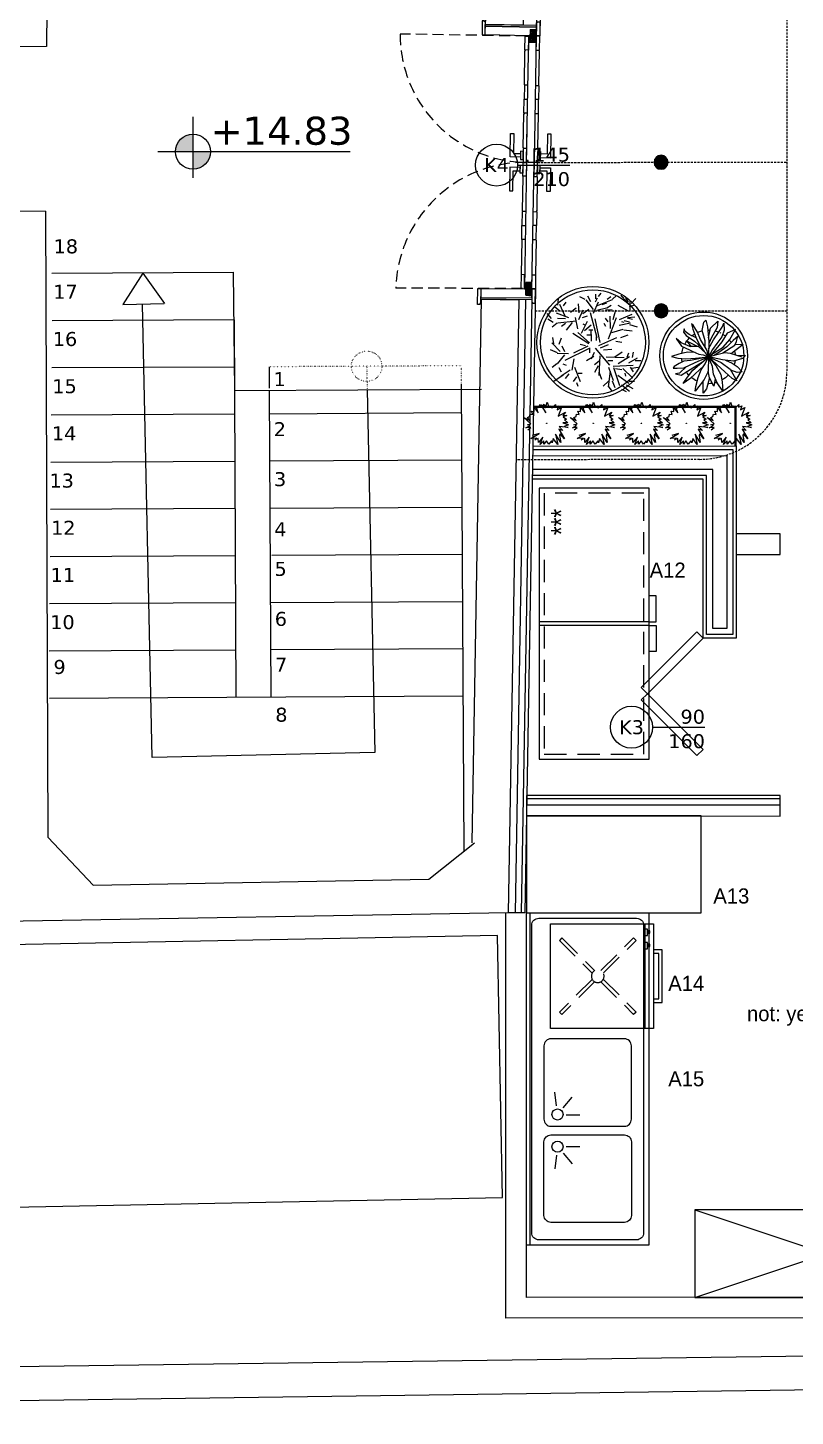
# Model space of a CAD drawing. Header units: millimetres. Extents: x 24870 to 27223, y 1839 to 3696.
# Drawn here: x 25525 to 25964, y 1839 to 2634 of the extents above; entities that cross this region are included whole.
import ezdxf
from ezdxf.enums import TextEntityAlignment as Align

# ---------------------------------------------------------------- set-up
doc = ezdxf.new("R2010")
doc.units = ezdxf.units.MM
for name, pattern in [('DASHED', [19.05, 12.7, -6.35]), ('Dot', [60, 0, -60]), ('HIDDEN', [9.525, 6.35, -3.175])]:
    doc.linetypes.add(name, pattern=pattern)
for name, color, linetype in [('0-gnl-alt', 191, 'Dot'), ('0-gnl-gor1', 1, 'Continuous'), ('0-gnl-gor2', 6, 'Continuous'), ('0-gnl-gor3', 252, 'Continuous'), ('0-gnl-kapi-ahşap', 160, 'Continuous'), ('0-gnl-merdiven', 6, 'Continuous'), ('0-gnl-not', 251, 'Continuous'), ('0-gnl-parapet', 252, 'Continuous'), ('0-gnl-ust', 191, 'HIDDEN'), ('0-gnrl-symb-elevation', 6, 'Continuous'), ('0-gnrl-symb-wall', 6, 'Continuous'), ('1-btr-ahsap', 33, 'Continuous'), ('1-gnl-ahsap', 33, 'Continuous'), ('2-tef-aksesuar', 30, 'Continuous'), ('2-tef-hareketli', 251, 'Continuous'), ('3-dvr-gazbeton', 5, 'Continuous'), ('6-light-armature', 50, 'Continuous'), ('S2000-002 Çizgi', 7, 'Continuous')]:
    doc.layers.add(name, color=color, linetype=linetype)
doc.styles.add('geoID', font='verdana.ttf')
doc.styles.add('style1', font='stylu.ttf', dxfattribs={"width": 0.8, "height": 12})
doc.styles.add('TAKSİM', font='GOTHIC.TTF', dxfattribs={"height": 20})

# ---------------------------------------------------------------- blocks, each defined once
blk = doc.blocks.new('Drawing5')
at = {"ltscale": 3}
h = blk.add_hatch(color=256, dxfattribs=at)
h.paths.add_polyline_path([(20, 20, 0.414214), (0, 0), (20, 0)])
h.paths.add_polyline_path([(40, 0), (20, 0), (20, -20, 0.414214)])
blk.add_line((200, 0), (-20, 0), dxfattribs=at)
blk.add_line((62.5, 0), (0, 0))
blk.add_lwpolyline([(20, 40), (20, -30)])
blk.add_circle((20, 0), 20)
at = {"style": 'geoID'}
for p in [(46.8, 8), (46.8, -48)]:
    blk.add_attdef('KOT', p, '', height=40, dxfattribs=at)
blk = doc.blocks.new('B2')
at = {"color": 63, "true_color": 0xafc95e}
for p, q in [((501776.2, 4057607.8), (501781.2, 4057623.8)), ((501781.2, 4057623.8), (501791.2, 4057597.8)), ((501791.2, 4057627.8), (501796.2, 4057617.8)), ((501791.2, 4057597.8), (501791.2, 4057627.8)), ((501796.2, 4057617.8), (501811.2, 4057627.8)), ((501811.2, 4057627.8), (501821.2, 4057587.8)), ((501821.2, 4057587.8), (501816.2, 4057623.8)), ((501816.2, 4057617.8), (501826.2, 4057623.8)), ((501826.2, 4057607.8), (501841.2, 4057627.8)), ((501826.2, 4057623.8), (501826.2, 4057607.8)), ((501841.2, 4057627.8), (501841.2, 4057607.8)), ((501721.2, 4057553.8), (501741.2, 4057557.8)), ((501726.2, 4057597.8), (501746.2, 4057577.8)), ((501746.2, 4057563.8), (501726.2, 4057597.8)), ((501731.2, 4057563.8), (501746.2, 4057563.8)), ((501741.2, 4057557.8), (501731.2, 4057563.8)), ((501741.2, 4057593.8), (501751.2, 4057593.8)), ((501746.2, 4057577.8), (501741.2, 4057593.8)), ((501751.2, 4057593.8), (501756.2, 4057603.8)), ((501756.2, 4057603.8), (501766.2, 4057597.8)), ((501766.2, 4057613.8), (501776.2, 4057607.8)), ((501766.2, 4057597.8), (501766.2, 4057613.8)), ((501841.2, 4057607.8), (501851.2, 4057607.8)), ((501851.2, 4057597.8), (501871.2, 4057607.8)), ((501851.2, 4057607.8), (501851.2, 4057597.8)), ((501871.2, 4057607.8), (501866.2, 4057597.8)), ((501866.2, 4057597.8), (501881.2, 4057597.8)), ((501891.2, 4057587.8), (501866.2, 4057557.8)), ((501866.2, 4057557.8), (501901.2, 4057563.8)), ((501881.2, 4057597.8), (501871.2, 4057583.8)), ((501871.2, 4057583.8), (501891.2, 4057587.8)), ((501901.2, 4057563.8), (501886.2, 4057553.8)), ((501741.2, 4057547.8), (501721.2, 4057553.8)), ((501726.2, 4057543.8), (501741.2, 4057547.8)), ((501726.2, 4057503.8), (501766.2, 4057513.8)), ((501751.2, 4057497.8), (501726.2, 4057503.8)), ((501766.2, 4057513.8), (501736.2, 4057513.8)), ((501851.2, 4057503.8), (501861.2, 4057457.8)), ((501866.2, 4057493.8), (501851.2, 4057503.8)), ((501856.2, 4057513.8), (501866.2, 4057493.8)), ((501891.2, 4057497.8), (501856.2, 4057513.8)), ((501876.2, 4057523.8), (501896.2, 4057507.8)), ((501896.2, 4057517.8), (501876.2, 4057523.8)), ((501876.2, 4057507.8), (501891.2, 4057497.8)), ((501896.2, 4057507.8), (501876.2, 4057507.8)), ((501886.2, 4057553.8), (501901.2, 4057547.8)), ((501886.2, 4057547.8), (501896.2, 4057533.8)), ((501901.2, 4057547.8), (501886.2, 4057547.8)), ((501886.2, 4057533.8), (501896.2, 4057517.8)), ((501896.2, 4057533.8), (501886.2, 4057533.8)), ((501741.2, 4057493.8), (501751.2, 4057497.8)), ((501756.2, 4057493.8), (501741.2, 4057493.8)), ((501751.2, 4057477.8), (501756.2, 4057493.8)), ((501776.2, 4057493.8), (501751.2, 4057477.8)), ((501756.2, 4057467.8), (501776.2, 4057493.8)), ((501776.2, 4057477.8), (501756.2, 4057467.8)), ((501771.2, 4057463.8), (501776.2, 4057477.8)), ((501786.2, 4057473.8), (501771.2, 4057463.8)), ((501791.2, 4057457.8), (501786.2, 4057473.8)), ((501806.2, 4057467.8), (501791.2, 4057457.8)), ((501816.2, 4057473.8), (501806.2, 4057457.8)), ((501806.2, 4057457.8), (501806.2, 4057467.8)), ((501826.2, 4057443.8), (501816.2, 4057473.8)), ((501831.2, 4057487.8), (501826.2, 4057443.8)), ((501841.2, 4057447.8), (501831.2, 4057487.8)), ((501846.2, 4057477.8), (501841.2, 4057447.8)), ((501851.2, 4057483.8), (501846.2, 4057477.8)), ((501861.2, 4057457.8), (501851.2, 4057483.8))]:
    blk.add_line(p, q, dxfattribs=at)
blk.add_circle((501811.2, 4057543.8), 1, dxfattribs=at)
blk = doc.blocks.new('Drawing6')
blk.add_lwpolyline([(24, 0), (144, 0)])
blk.add_circle((-24, 0), 48)
at = {"style": 'geoID'}
for tag, p in [('GEN', (144, 8)), ('YUK', (144, -48))]:
    blk.add_attdef(tag, text='', height=40, dxfattribs=at).set_placement(p, align=Align.RIGHT)
blk.add_attdef('KAPI_KODU', text='', height=40, dxfattribs=at).set_placement((-24, 0), align=Align.MIDDLE_CENTER)
blk = doc.blocks.new('A$C1BE71FFF')
for p, q in [((-7.35, 3.1), (-5.45, 3.1)), ((-7.35, 3.1), (-7.35, 2.65)), ((-7.35, 2.65), (-7.35, 1.35)), ((-7.35, 2.65), (-7.2, 2.65)), ((-7.35, 1.35), (-7.35, 0.1)), ((-7.35, 1.35), (-7.2, 1.35)), ((-4.6, 0.1), (-7.35, 0.1)), ((-7.2, 2.65), (-7.2, 2.75)), ((-7.2, 1.35), (-7.2, 2.65)), ((-7.2, 0.54), (-7.2, 1.35)), ((-5.95, 0.25), (-7.06, 0.35)), ((-7.05, 2.51), (-7.05, 2.43)), ((-7.05, 2.43), (-6.74, 2.36)), ((-7.05, 2.43), (-7.05, 2.08)), ((-7.05, 1.78), (-7.05, 1.6)), ((-6.93, 1.58), (-7.05, 1.6)), ((-7.05, 1.6), (-7.05, 1.51)), ((-5.45, 2.95), (-7, 2.95)), ((-6.28, 0.66), (-6.99, 1.67)), ((-6.88, 2.61), (-6.95, 2.61)), ((-6.88, 1.41), (-6.95, 1.41)), ((-6.85, 2.61), (-6.88, 2.61)), ((-6.85, 1.41), (-6.88, 1.41)), ((-6.68, 2.95), (-6.85, 2.85)), ((-6.85, 2.85), (-6.85, 2.61)), ((-6.85, 0.66), (-6.85, 1.41)), ((-6.68, 0.56), (-6.85, 0.66)), ((-6.68, 0.56), (-6.2, 0.56)), ((-5.89, 1.14), (-6.17, 1.55)), ((-4.6, 0.25), (-5.95, 0.25)), ((-4.12, 0.38), (-5.75, 0.38)), ((-4.18, 1.03), (-5.68, 1.03)), ((-5.45, 3.1), (-4, 3.1)), ((-5.45, 3.1), (-5.45, 2.95)), ((-5.45, 2.95), (-5.1, 2.95)), ((-5.1, 3.1), (-5.1, 2.95)), ((-4.98, 2.36), (-4.98, 2.58)), ((-4.98, 1.59), (-4.98, 2.36)), ((-4.29, 1.78), (-4.98, 2.36)), ((-4.78, 1.13), (-4.68, 1.03)), ((-4.6, 0.25), (-4.6, 0.1)), ((-4.37, 0.25), (-4.6, 0.25)), ((-4, 0.1), (-4.6, 0.1)), ((-4.2, 0.2), (-4.37, 0.25)), ((-4.29, 1.78), (-4.05, 2.42)), ((-4.29, 1.76), (-4.29, 1.78)), ((-4.02, 1.28), (-4.23, 1.5)), ((-4.2, 0.2), (-4.2, 0.38)), ((-4.2, 0.15), (-4.2, 0.2)), ((-4.2, 0.15), (-3.85, 0.15)), ((-4, 3.1), (-3.85, 3.1)), ((-4, 0.15), (-4, 0.1)), ((-4, 0.1), (-3.85, 0.1)), ((-3.85, 3.1), (-3.85, 1.21)), ((-3.85, 0.26), (-3.85, 0.1)), ((-3.5, 3.1), (-3.5, 3.2)), ((-3.5, 3.2), (-1.8, 3.2)), ((-2, 3.1), (-3.5, 3.1)), ((-3.5, 1.21), (-3.5, 3.1)), ((-3.5, 0.26), (-3.5, 0)), ((-3.35, 0), (-3.5, 0)), ((-3.35, 0.05), (-3.35, 0.35)), ((-2.98, 0.15), (-3.35, 0.05)), ((-3.35, 0), (-3.35, 0.05)), ((0, 0), (-3.35, 0)), ((-3.12, 1.5), (-3.33, 1.28)), ((-3.32, 0.38), (-2.57, 1.13)), ((-3.3, 2.42), (-3.06, 1.76)), ((-1.6, 0.38), (-3.23, 0.38)), ((-1.4, 0.15), (-2.98, 0.15)), ((-1.67, 1.03), (-2.67, 1.03)), ((-2.38, 2.58), (-2.38, 1.59)), ((-2, 3.1), (-2, 3.05)), ((-2, 3.05), (-2, 2.95)), ((-1.8, 3.05), (-2, 3.05)), ((-2, 2.95), (-0.47, 2.95)), ((-1.99, 0.38), (-1.46, 1.14)), ((-1.8, 3.05), (-1.8, 3.2)), ((-1.8, 3.2), (0, 3.2)), ((-0.35, 3.05), (-1.8, 3.05)), ((-1.18, 1.55), (-1.46, 1.14)), ((-0.29, 0.25), (-1.4, 0.15)), ((-0.47, 0.55), (-1.16, 0.55)), ((-0.36, 1.67), (-1.07, 0.66)), ((-0.61, 2.36), (-0.3, 2.43)), ((-0.47, 2.95), (-0.3, 2.85)), ((-0.3, 0.65), (-0.47, 0.55)), ((-0.3, 1.6), (-0.42, 1.58)), ((-0.3, 2.85), (-0.3, 2.08)), ((-0.3, 2.08), (-0.3, 1.78)), ((-0.3, 1.78), (-0.3, 0.65)), ((-0.15, 2.85), (-0.15, 0.44)), ((0, 0), (0, 3.2))]:
    blk.add_line(p, q)
at = {"ltscale": 0.005}
for p, q in [((-4.58, 1.53), (-7.27, 2.06)), ((-5.97, 1.93), (-7.27, 1.93)), ((-6.62, 2.58), (-6.62, 1.57)), ((-6.36, 2.29), (-4.98, 2.02)), ((-5.07, 1.21), (-6.08, 1.41)), ((-3.9, 2.58), (-5.17, 2.58)), ((-4.5, 2.06), (-4.5, 3.26)), ((-4.38, 0.73), (-2.98, 0.73)), ((-3.68, 0.03), (-3.68, 1.43)), ((-2.18, 2.58), (-3.45, 2.58)), ((-2.85, 3.21), (-2.85, 2.01)), ((-0.03, 2.07), (-2.81, 1.52)), ((-2.38, 2.02), (-0.99, 2.29)), ((-1.27, 1.41), (-2.28, 1.21)), ((-0.27, 1.93), (-1.38, 1.93)), ((-0.73, 1.42), (-0.73, 2.63)), ((-0.08, 1.93), (-0.27, 1.93))]:
    blk.add_line(p, q, dxfattribs=at)
at = {"ltscale": 0.002}
for p, q in [((-7.05, 2.08), (-7.05, 1.78)), ((-4.68, 1.03), (-4.03, 0.38))]:
    blk.add_line(p, q, dxfattribs=at)
at = {"ltscale": 0.00015}
for p, q in [((-6.08, 1.41), (-6.93, 1.58)), ((-6.88, 1.41), (-6.88, 2.61)), ((-6.74, 2.36), (-6.36, 2.29)), ((-5.36, 0.38), (-5.89, 1.14)), ((-4.98, 2.02), (-4.91, 2.01)), ((-4.75, 1.77), (-4.83, 1.37)), ((-2.52, 1.37), (-2.6, 1.77)), ((-2.44, 2.01), (-2.38, 2.02)), ((-0.42, 1.58), (-1.27, 1.41)), ((-0.99, 2.29), (-0.61, 2.36))]:
    blk.add_line(p, q, dxfattribs=at)
at = {"flags": 128}
blk.add_lwpolyline([(-2.67, 1.03), (-3.17, 1.03, -0.189103), (-3.34, 1.1, 0.131938), (-3.56, 1.22)], format="xyb", dxfattribs=at)
for centre in [(-6.62, 1.93), (-4.5, 2.58), (-3.68, 0.73), (-2.85, 2.58), (-0.73, 1.93)]:
    blk.add_circle(centre, 0.25)
for centre, radius, start, end in [((-7, 2.75), 0.2, 90, 180), ((-7, 0.54), 0.2, 180, 253.0175), ((-6.62, 1.93), 0.45, 90, 180), ((-6.62, 1.93), 0.45, 180, 215), ((-6.95, 2.51), 0.1, 90, 180), ((-6.95, 1.51), 0.1, 180, 270), ((-6.62, 1.93), 0.45, 339.8499, 90), ((-5.75, 1.03), 0.65, 215, 270), ((-5.97, 1.69), 0.25, 159.8499, 215), ((-5.68, 1.28), 0.25, 215, 270), ((-4.5, 2.58), 0.475, 90, 180), ((-4.32, 1.59), 0.65, 180, 225), ((-4.5, 2.58), 0.475, 50, 90), ((-4.06, 1.68), 0.25, 160, 225), ((-4.5, 2.58), 0.475, 340, 50), ((-4.18, 1.28), 0.25, 270, 312.83343), ((-4.12, 0.13), 0.25, 53.1301, 90), ((-3.68, 0.73), 0.5, 225, 233.1301), ((-3.84, 1.46), 0.25, 225, 282.76905), ((-3.68, 0.73), 0.5, 77.23095, 132.83343), ((-3.68, 0.73), 0.5, 233.1301, 315), ((-3.51, 1.46), 0.25, 257.23095, 315), ((-3.23, 0.13), 0.25, 90, 126.8699), ((-2.85, 2.58), 0.475, 90, 200), ((-3.29, 1.68), 0.25, 315, 20), ((-2.85, 2.58), 0.475, 0, 90), ((-3.02, 1.59), 0.65, 315, 0), ((-1.67, 1.28), 0.25, 270, 325), ((-1.6, 1.03), 0.65, 270, 325), ((-0.73, 1.93), 0.45, 90, 200.1501), ((-1.38, 1.69), 0.25, 325, 20.1501), ((-0.73, 1.93), 0.45, 0, 90), ((-0.73, 1.93), 0.45, 325, 0), ((-0.35, 2.85), 0.2, 0, 90), ((-0.35, 0.44), 0.2, 286.9825, 0)]:
    blk.add_arc(centre, radius, start, end)
at = {"ltscale": 0.005}
for centre, start, end in [((-5.03, 1.41), 259, 314.26503), ((-2.32, 1.41), 225.73497, 281)]:
    blk.add_arc(centre, 0.2, start, end, dxfattribs=at)
at = {"ltscale": 0.00015}
for centre, start, end in [((-4.95, 1.81), 349, 79), ((-5.03, 1.41), 314.26503, 349), ((-2.4, 1.81), 101, 191), ((-2.32, 1.41), 191, 225.73497)]:
    blk.add_arc(centre, 0.2, start, end, dxfattribs=at)
blk = doc.blocks.new('K5ASADD')
at = {"layer": '0-gnl-gor3', "linetype": 'HIDDEN'}
for points in [[(-2354.64, -13784.65), (-2355.64, -13712.15, -0.409372), (-2282.44, -13785.65)], [(-2210.24, -13784.65), (-2210.24, -13712.15, 0.412166), (-2282.44, -13785.65)]]:
    blk.add_lwpolyline(points, format="xyb", dxfattribs=at)
at = {"layer": '0-gnl-gor3'}
for points in [[(-2285.36, -13782.15), (-2285.36, -13776.15), (-2298.86, -13776.15), (-2298.86, -13778.15), (-2287.36, -13778.15), (-2287.36, -13782.15), (-2285.36, -13782.15)], [(-2288.71, -13783.65), (-2288.71, -13782.15), (-2284.01, -13782.15), (-2284.01, -13783.65), (-2288.71, -13783.65)], [(-2276.16, -13783.65), (-2276.16, -13782.15), (-2280.86, -13782.15), (-2280.86, -13783.65), (-2276.16, -13783.65)], [(-2279.51, -13782.15), (-2279.51, -13776.15), (-2266.01, -13776.15), (-2266.01, -13778.15), (-2277.51, -13778.15), (-2277.51, -13782.15), (-2279.51, -13782.15)], [(-2285.36, -13793.45), (-2285.36, -13799.45), (-2298.86, -13799.45), (-2298.86, -13797.45), (-2287.36, -13797.45), (-2287.36, -13793.45), (-2285.36, -13793.45)], [(-2288.71, -13791.95), (-2288.71, -13793.45), (-2284.01, -13793.45), (-2284.01, -13791.95), (-2288.71, -13791.95)], [(-2276.16, -13791.95), (-2276.16, -13793.45), (-2280.86, -13793.45), (-2280.86, -13791.95), (-2276.16, -13791.95)], [(-2279.51, -13793.45), (-2279.51, -13799.45), (-2266.01, -13799.45), (-2266.01, -13797.45), (-2277.51, -13797.45), (-2277.51, -13793.45), (-2279.51, -13793.45)]]:
    blk.add_lwpolyline(points, dxfattribs=at)
at = {"layer": '0-gnl-kapi-ahşap'}
for points in [[(-2355.13, -13760.75), (-2363.63, -13760.75), (-2363.63, -13760.25), (-2364.13, -13760.25), (-2364.13, -13758.95), (-2355.13, -13758.95)], [(-2359.94, -13789.95), (-2354.94, -13789.95), (-2354.94, -13785.95), (-2354.94, -13785.95), (-2355.13, -13760.75), (-2360.13, -13760.75)], [(-2209.96, -13760.75), (-2202.46, -13760.75), (-2202.46, -13760.25), (-2201.96, -13760.25), (-2201.96, -13758.95), (-2209.96, -13758.95)], [(-2204.94, -13789.95), (-2209.94, -13789.95), (-2209.94, -13785.95), (-2209.94, -13785.95), (-2209.96, -13760.75), (-2204.96, -13760.75)], [(-2204.96, -13760.75), (-2203.96, -13760.75), (-2203.94, -13789.95), (-2204.94, -13789.95)], [(-2354.94, -13789.95), (-2362.44, -13789.95), (-2362.44, -13790.45), (-2362.94, -13790.45), (-2362.94, -13791.95), (-2354.94, -13791.95)], [(-2209.94, -13789.95), (-2202.44, -13789.95), (-2202.44, -13790.45), (-2201.94, -13790.45), (-2201.94, -13791.95), (-2209.94, -13791.95)]]:
    blk.add_lwpolyline(points, close=True, dxfattribs=at)
for points in [[(-2360.94, -13789.95), (-2361.13, -13760.75)], [(-2282.44, -13789.95), (-2282.44, -13786.65), (-2281.44, -13786.65), (-2281.44, -13785.65), (-2354.64, -13785.65)], [(-2354.64, -13785.65), (-2354.64, -13789.95), (-2282.44, -13789.95)], [(-2282.44, -13789.95), (-2282.44, -13786.65), (-2281.44, -13786.65), (-2281.44, -13785.65), (-2263.74, -13785.65)], [(-2281.44, -13785.65), (-2210.24, -13785.65), (-2210.24, -13785.65), (-2210.24, -13785.65), (-2210.24, -13789.95), (-2282.44, -13789.95)]]:
    blk.add_lwpolyline(points, dxfattribs=at)
at = {"layer": '1-gnl-ahsap'}
for points in [[(-2346.71, -13783.65), (-2354.71, -13783.65), (-2354.71, -13785.65), (-2346.71, -13785.65)], [(-2346.71, -13791.95), (-2354.71, -13791.95), (-2354.71, -13789.95), (-2346.71, -13789.95)], [(-2290.36, -13783.65), (-2282.36, -13783.65), (-2282.36, -13785.65), (-2290.36, -13785.65)], [(-2290.36, -13791.95), (-2282.36, -13791.95), (-2282.36, -13789.95), (-2290.36, -13789.95)], [(-2274.51, -13783.65), (-2282.51, -13783.65), (-2282.51, -13785.65), (-2274.51, -13785.65)], [(-2274.51, -13791.95), (-2282.51, -13791.95), (-2282.51, -13789.95), (-2274.51, -13789.95)], [(-2218.16, -13783.65), (-2210.16, -13783.65), (-2210.16, -13785.65), (-2218.16, -13785.65)], [(-2218.16, -13791.95), (-2210.16, -13791.95), (-2210.16, -13789.95), (-2218.16, -13789.95)]]:
    blk.add_lwpolyline(points, close=True, dxfattribs=at)
for points in [[(-2346.41, -13783.65), (-2346.41, -13783.95), (-2346.71, -13783.95)], [(-2326.84, -13783.65), (-2346.41, -13783.65)], [(-2326.84, -13783.65), (-2326.84, -13783.95), (-2326.54, -13783.95)], [(-2326.54, -13783.65), (-2318.54, -13783.65)], [(-2326.54, -13785.65), (-2326.54, -13783.65)], [(-2326.54, -13789.95), (-2326.54, -13791.95)], [(-2310.54, -13783.65), (-2318.54, -13783.65)], [(-2318.54, -13783.65), (-2318.54, -13785.65)], [(-2318.54, -13783.65), (-2318.54, -13785.65)], [(-2318.54, -13791.95), (-2318.54, -13789.95)], [(-2318.54, -13791.95), (-2318.54, -13789.95)], [(-2310.54, -13785.65), (-2310.54, -13783.65)], [(-2310.24, -13783.65), (-2310.24, -13783.95), (-2310.54, -13783.95)], [(-2310.54, -13789.95), (-2310.54, -13791.95)], [(-2290.66, -13783.65), (-2310.24, -13783.65)], [(-2290.66, -13783.65), (-2290.66, -13783.95), (-2290.36, -13783.95)], [(-2274.21, -13783.65), (-2274.21, -13783.95), (-2274.51, -13783.95)], [(-2274.21, -13783.65), (-2254.64, -13783.65)], [(-2254.64, -13783.65), (-2254.64, -13783.95), (-2254.34, -13783.95)], [(-2254.34, -13783.65), (-2246.34, -13783.65)], [(-2254.34, -13785.65), (-2254.34, -13783.65)], [(-2254.34, -13789.95), (-2254.34, -13791.95)], [(-2246.34, -13783.65), (-2246.34, -13785.65)], [(-2238.34, -13783.65), (-2246.34, -13783.65)], [(-2246.34, -13783.65), (-2246.34, -13785.65)], [(-2246.34, -13791.95), (-2246.34, -13789.95)], [(-2246.34, -13791.95), (-2246.34, -13789.95)], [(-2238.34, -13785.65), (-2238.34, -13783.65)], [(-2238.04, -13783.65), (-2238.04, -13783.95), (-2238.34, -13783.95)], [(-2238.34, -13789.95), (-2238.34, -13791.95)], [(-2238.04, -13783.65), (-2218.46, -13783.65)], [(-2218.46, -13783.65), (-2218.46, -13783.95), (-2218.16, -13783.95)], [(-2346.41, -13791.95), (-2346.41, -13791.65), (-2346.71, -13791.65)], [(-2326.84, -13791.95), (-2346.41, -13791.95)], [(-2326.84, -13791.95), (-2326.84, -13791.65), (-2326.54, -13791.65)], [(-2326.54, -13791.95), (-2318.54, -13791.95)], [(-2310.54, -13791.95), (-2318.54, -13791.95)], [(-2310.24, -13791.95), (-2310.24, -13791.65), (-2310.54, -13791.65)], [(-2290.66, -13791.95), (-2310.24, -13791.95)], [(-2290.66, -13791.95), (-2290.66, -13791.65), (-2290.36, -13791.65)], [(-2274.21, -13791.95), (-2274.21, -13791.65), (-2274.51, -13791.65)], [(-2274.21, -13791.95), (-2254.64, -13791.95)], [(-2254.64, -13791.95), (-2254.64, -13791.65), (-2254.34, -13791.65)], [(-2254.34, -13791.95), (-2246.34, -13791.95)], [(-2238.34, -13791.95), (-2246.34, -13791.95)], [(-2238.04, -13791.95), (-2238.04, -13791.65), (-2238.34, -13791.65)], [(-2238.04, -13791.95), (-2218.46, -13791.95)], [(-2218.46, -13791.95), (-2218.46, -13791.65), (-2218.16, -13791.65)]]:
    blk.add_lwpolyline(points, dxfattribs=at)
at = {"layer": '0-gnl-kapi-ahşap'}
blk.add_blockref('A$C1BE71FFF', (-2351.13, -13789.55), dxfattribs=at)
at = {"layer": '0-gnl-kapi-ahşap', "xscale": -1}
blk.add_blockref('A$C1BE71FFF', (-2213.75, -13789.55), dxfattribs=at)
blk = doc.blocks.new('SPOT')
h = blk.add_hatch(color=256)
h.dxf.hatch_style = 1
edge = h.paths.add_edge_path()
edge.add_arc((663, 1613.33), 2, 0, 360)
blk.add_circle((663, 1613.33), 2)
blk = doc.blocks.new('B5')
at = {"color": 63, "true_color": 0xafc95e}
for p, q in [((502654.5, 4058123.8), (502661.5, 4058133.8)), ((502680.5, 4058129.8), (502689.5, 4058134.8)), ((502680.5, 4058121.8), (502695.5, 4058133.8)), ((502567.5, 4058100.8), (502549.5, 4058112.8)), ((502578.5, 4058098.8), (502571.5, 4058107.8)), ((502593.5, 4058104.8), (502586.5, 4058113.8)), ((502589.5, 4058085.8), (502600.5, 4058113.8)), ((502593.5, 4058115.8), (502595.5, 4058122.8)), ((502636.5, 4058095.8), (502641.5, 4058109.8)), ((502655.5, 4058113.8), (502644.5, 4058123.8)), ((502658.5, 4058094.8), (502654.5, 4058124.8)), ((502655.5, 4058086.8), (502664.5, 4058112.8)), ((502662.5, 4058113.8), (502667.5, 4058126.8)), ((502665.5, 4058087.8), (502676.5, 4058122.8)), ((502673.5, 4058102.8), (502694.5, 4058118.8)), ((502683.5, 4058089.8), (502702.5, 4058108.8)), ((502687.5, 4058098.8), (502688.5, 4058104.8)), ((502689.5, 4058121.8), (502702.5, 4058128.8)), ((502695.5, 4058114.8), (502705.5, 4058114.8)), ((502555.5, 4058078.8), (502546.5, 4058085.8)), ((502570.5, 4058061.8), (502556.5, 4058078.8)), ((502559.5, 4058085.8), (502563.5, 4058094.8)), ((502581.5, 4058091.8), (502563.5, 4058102.8)), ((502567.5, 4058078.8), (502573.5, 4058081.8)), ((502588.5, 4058069.8), (502584.5, 4058091.8)), ((502596.5, 4058097.8), (502604.5, 4058097.8)), ((502635.5, 4058083.8), (502628.5, 4058096.8)), ((502637.5, 4058074.8), (502628.5, 4058081.8)), ((502630.5, 4058049.8), (502657.5, 4058082.8)), ((502639.5, 4058064.8), (502636.5, 4058102.8)), ((502664.5, 4058084.8), (502703.5, 4058083.8)), ((502669.5, 4058089.8), (502681.5, 4058091.8)), ((502674.5, 4058079.8), (502696.5, 4058066.8)), ((502695.5, 4058078.8), (502712.5, 4058069.8)), ((502697.5, 4058087.8), (502703.5, 4058096.8)), ((502700.5, 4058089.8), (502713.5, 4058087.8)), ((502557.5, 4058057.8), (502543.5, 4058051.8)), ((502562.5, 4058054.8), (502546.5, 4058037.8)), ((502578.5, 4058059.8), (502556.5, 4058058.8)), ((502571.5, 4058055.8), (502566.5, 4058044.8)), ((502618.5, 4058049.8), (502571.5, 4058072.8)), ((502616.5, 4058045.8), (502588.5, 4058058.8)), ((502627.5, 4058065.8), (502613.5, 4058073.8)), ((502619.5, 4058048.8), (502619.5, 4058058.8)), ((502628.5, 4058057.8), (502622.5, 4058070.8)), ((502646.5, 4058052.8), (502662.5, 4058051.8)), ((502651.5, 4058066.8), (502686.5, 4058068.8)), ((502654.5, 4058073.8), (502664.5, 4058073.8)), ((502668.5, 4058066.8), (502682.5, 4058057.8)), ((502692.5, 4058067.8), (502695.5, 4058059.8)), ((502702.5, 4058068.8), (502704.5, 4058058.8)), ((502707.5, 4058074.8), (502718.5, 4058074.8)), ((502550.5, 4058039.8), (502548.5, 4058027.8)), ((502560.5, 4058040.8), (502565.5, 4058028.8)), ((502618.5, 4058040.8), (502587.5, 4058020.8)), ((502619.5, 4058038.8), (502597.5, 4058018.8)), ((502611.5, 4058044.8), (502601.5, 4058041.8)), ((502614.5, 4058023.8), (502624.5, 4058023.8)), ((502634.5, 4058029.8), (502622.5, 4057980.8)), ((502623.5, 4058035.8), (502623.5, 4058013.8)), ((502640.5, 4058038.8), (502631.5, 4057992.8)), ((502633.5, 4058034.8), (502633.5, 4058026.8)), ((502637.5, 4058044.8), (502672.5, 4058029.8)), ((502640.5, 4058048.8), (502656.5, 4058042.8)), ((502656.5, 4058031.8), (502672.5, 4057990.8)), ((502670.5, 4058036.8), (502682.5, 4058038.8)), ((502680.5, 4058029.8), (502694.5, 4058024.8)), ((502549.5, 4057998.8), (502539.5, 4057991.8)), ((502557.5, 4057999.8), (502547.5, 4058007.8)), ((502594.5, 4057996.8), (502558.5, 4057999.8)), ((502573.5, 4058000.8), (502565.5, 4058006.8)), ((502586.5, 4057998.8), (502574.5, 4058013.8)), ((502597.5, 4058011.8), (502593.5, 4057989.8)), ((502604.5, 4058019.8), (502616.5, 4057996.8)), ((502607.5, 4058001.8), (502612.5, 4058004.8)), ((502623.5, 4058004.8), (502610.5, 4058015.8)), ((502618.5, 4058013.8), (502626.5, 4058013.8)), ((502651.5, 4058007.8), (502648.5, 4058001.8)), ((502656.5, 4057998.8), (502651.5, 4057991.8)), ((502660.5, 4058011.8), (502660.5, 4057987.8)), ((502663.5, 4058019.8), (502685.5, 4058013.8)), ((502677.5, 4058005.8), (502699.5, 4058001.8)), ((502682.5, 4057998.8), (502686.5, 4057999.8)), ((502686.5, 4058014.8), (502702.5, 4058016.8)), ((502687.5, 4057996.8), (502697.5, 4057999.8)), ((502697.5, 4058004.8), (502712.5, 4058009.8)), ((502546.5, 4057990.8), (502538.5, 4057980.8)), ((502562.5, 4057975.8), (502553.5, 4057968.8)), ((502580.5, 4057989.8), (502556.5, 4057980.8)), ((502573.5, 4057991.8), (502558.5, 4057990.8)), ((502573.5, 4057986.8), (502563.5, 4057963.8)), ((502583.5, 4057978.8), (502594.5, 4057970.8)), ((502599.5, 4057993.8), (502608.5, 4057974.8)), ((502600.5, 4057980.8), (502599.5, 4057962.8)), ((502606.5, 4057989.8), (502616.5, 4057986.8)), ((502607.5, 4057981.8), (502619.5, 4057973.8)), ((502628.5, 4057974.8), (502614.5, 4057955.8)), ((502628.5, 4057981.8), (502638.5, 4057959.8)), ((502634.5, 4057975.8), (502653.5, 4057971.8)), ((502651.5, 4057975.8), (502664.5, 4057974.8)), ((502654.5, 4057971.8), (502662.5, 4057966.8)), ((502666.5, 4057994.8), (502671.5, 4057975.8)), ((502696.5, 4057978.8), (502676.5, 4057967.8)), ((502678.5, 4057994.8), (502703.5, 4057984.8)), ((502693.5, 4057991.8), (502703.5, 4057994.8)), ((502694.5, 4057990.8), (502708.5, 4057989.8)), ((502699.5, 4057979.8), (502699.5, 4057959.8)), ((502559.5, 4057964.8), (502560.5, 4057952.8)), ((502570.5, 4057966.8), (502575.5, 4057959.8)), ((502612.5, 4057954.8), (502602.5, 4057949.8)), ((502623.5, 4057959.8), (502617.5, 4057948.8)), ((502632.5, 4057959.8), (502636.5, 4057951.8)), ((502633.5, 4057953.8), (502633.5, 4057944.8)), ((502636.5, 4057966.8), (502665.5, 4057955.8)), ((502638.5, 4057949.8), (502643.5, 4057942.8)), ((502645.5, 4057964.8), (502654.5, 4057961.8)), ((502655.5, 4057954.8), (502662.5, 4057949.8)), ((502665.5, 4057954.8), (502673.5, 4057947.8)), ((502687.5, 4057953.8), (502681.5, 4057947.8)), ((502701.5, 4057969.8), (502682.5, 4057948.8)), ((502696.5, 4057960.8), (502691.5, 4057953.8)), ((502698.5, 4057969.8), (502708.5, 4057966.8)), ((502701.5, 4057963.8), (502710.5, 4057954.8))]:
    blk.add_line(p, q, dxfattribs=at)
blk = doc.blocks.new('TREEI')
at = {"color": 63, "true_color": 0xafc95e}
for p, q in [((-0.0546, 0.1041), (-0.0943, 0.1173)), ((-0.0943, 0.1173), (-0.0803, 0.0948)), ((-0.0406, 0.1373), (-0.0511, 0.1417)), ((-0.0511, 0.1417), (-0.0458, 0.1135)), ((-0.0189, 0.1085), (-0.0406, 0.1373)), ((0.0003, 0.1098), (0.0056, 0.1442)), ((0.0056, 0.1442), (0.0085, 0.1517)), ((0.0085, 0.1517), (0.0132, 0.1298)), ((0.0132, 0.1298), (0.0155, 0.0941)), ((0.0154, 0.091), (0.036, 0.116)), ((0.0488, 0.1173), (0.0266, 0.081)), ((0.036, 0.116), (0.0459, 0.1342)), ((0.0459, 0.1342), (0.0453, 0.1448)), ((0.0453, 0.1448), (0.0523, 0.1342)), ((0.0523, 0.1342), (0.0488, 0.1173)), ((0.0792, 0.0979), (0.0909, 0.1229)), ((0.0909, 0.1229), (0.0839, 0.0841)), ((-0.1463, 0.0566), (-0.1095, 0.0572)), ((-0.1001, 0.0879), (-0.113, 0.0998)), ((-0.113, 0.0998), (-0.1025, 0.0735)), ((-0.1095, 0.0572), (-0.0744, 0.0334)), ((-0.1025, 0.0735), (-0.0832, 0.0516)), ((-0.0774, 0.0735), (-0.1001, 0.0879)), ((-0.0803, 0.0948), (-0.0423, 0.0666)), ((-0.0464, 0.0547), (-0.0774, 0.0735)), ((-0.0308, 0.0709), (-0.0546, 0.1041)), ((-0.0458, 0.1135), (-0.026, 0.0572)), ((-0.0423, 0.0666), (-0.0224, 0.0484)), ((-0.026, 0.0572), (0.0009, -0.0007)), ((-0.0143, 0.0653), (-0.0189, 0.1085)), ((-0.0028, 0.0397), (-0.0143, 0.0653)), ((-0.0043, 0.0253), (0.0015, 0.0785)), ((0.0015, 0.0785), (0.0003, 0.1098)), ((0.0144, 0.0603), (0.008, 0.0266)), ((0.0266, 0.081), (0.0112, 0.0443)), ((0.0155, 0.0941), (0.0144, 0.0603)), ((0.0202, 0.0553), (0.0535, 0.0691)), ((0.0243, 0.0572), (0.0558, 0.0948)), ((0.0558, 0.0948), (0.0488, 0.0666)), ((0.0599, 0.0578), (0.0506, 0.0459)), ((0.0535, 0.0691), (0.0792, 0.0979)), ((0.0839, 0.0841), (0.0599, 0.0578)), ((0.0716, 0.0528), (0.1072, 0.0591)), ((0.1072, 0.0591), (0.1388, 0.0628)), ((0.1388, 0.0628), (0.1178, 0.0459)), ((-0.1209, 0.0024), (-0.1504, -0.0123)), ((-0.1399, 0.0234), (-0.1474, 0.0278)), ((-0.1474, 0.0278), (-0.1188, 0.0197)), ((-0.1083, 0.029), (-0.1463, 0.0566)), ((-0.1299, 0.0103), (-0.1399, 0.0234)), ((-0.1171, -0.001), (-0.1299, 0.0103)), ((-0.1188, 0.0197), (-0.0849, 0.0065)), ((-0.0703, 0.0115), (-0.1083, 0.029)), ((-0.0849, 0.0065), (-0.0452, -0.0023)), ((-0.0832, 0.0516), (-0.0528, 0.0353)), ((-0.0744, 0.0334), (-0.0129, 0.0029)), ((-0.0195, 0.0046), (-0.0703, 0.0115)), ((-0.0528, 0.0353), (-0.0265, 0.0209)), ((-0.0129, 0.0289), (-0.0464, 0.0547)), ((-0.0265, 0.0209), (0.0009, -0.0007)), ((0.0009, -0.0007), (-0.0195, 0.0046)), ((0.0009, -0.0007), (-0.0043, 0.0253)), ((0.0009, -0.0007), (0.005, 0.0197)), ((0.0517, 0.0165), (0.0009, -0.0007)), ((0.0179, 0.0159), (0.0009, -0.0007)), ((0.0009, -0.0007), (0.0751, 0.0159)), ((0.0471, 0.0009), (0.0009, -0.0007)), ((0.005, 0.0197), (0.0202, 0.0553)), ((0.0325, 0.0259), (0.0179, 0.0159)), ((0.0506, 0.0459), (0.0325, 0.0259)), ((0.043, 0.0376), (0.0716, 0.0528)), ((0.0833, 0.0002), (0.0471, 0.0009)), ((0.0693, 0.0228), (0.0517, 0.0165)), ((0.0891, 0.0297), (0.0693, 0.0228)), ((0.0751, 0.0159), (0.1008, 0.0253)), ((0.1119, -0.0004), (0.0833, 0.0002)), ((0.1178, 0.0459), (0.0891, 0.0297)), ((0.1008, 0.0253), (0.1213, 0.024)), ((0.137, 0.0103), (0.1119, -0.0004)), ((0.1213, 0.024), (0.1452, 0.0203)), ((0.1528, 0.0165), (0.137, 0.0103)), ((0.1452, 0.0203), (0.1528, 0.0165)), ((-0.1504, -0.0123), (-0.0925, -0.026)), ((-0.1083, -0.0423), (-0.1399, -0.058)), ((-0.0873, -0.0229), (-0.124, -0.0568)), ((-0.0598, -0.0091), (-0.1171, -0.001)), ((-0.0674, -0.011), (-0.0873, -0.0229)), ((-0.0855, -0.0586), (-0.0464, -0.0348)), ((-0.0578, -0.0417), (-0.0774, -0.0642)), ((-0.0341, -0.006), (-0.0674, -0.011)), ((-0.037, -0.0436), (-0.0592, -0.0824)), ((-0.0464, -0.0348), (0.0009, -0.0007)), ((-0.0452, -0.0023), (-0.024, -0.0046)), ((0.0009, -0.0007), (-0.037, -0.0436)), ((-0.0353, -0.0842), (0.0009, -0.0007)), ((0.0009, -0.0007), (-0.0341, -0.006)), ((-0.0119, -0.0448), (-0.016, -0.088)), ((0.0009, -0.0007), (-0.0119, -0.0448)), ((0.0027, -0.0436), (0.0009, -0.0007)), ((0.0009, -0.0007), (0.0272, -0.0548)), ((0.0255, -0.021), (0.0009, -0.0007)), ((0.0815, -0.0248), (0.0009, -0.0007)), ((0.0114, -0.0742), (0.0027, -0.0436)), ((0.05, -0.0367), (0.0255, -0.021)), ((0.033, -0.0811), (0.026, -0.0536)), ((0.0272, -0.0548), (0.0547, -0.078)), ((0.1032, -0.0191), (0.0315, -0.0098)), ((0.0333, -0.026), (0.0786, -0.0417)), ((0.0745, -0.0611), (0.05, -0.0367)), ((0.0786, -0.0417), (0.1078, -0.0517)), ((0.1137, -0.0411), (0.0815, -0.0248)), ((0.0997, -0.0001), (0.1364, -0.0129)), ((0.1347, -0.0235), (0.1032, -0.0191)), ((0.1078, -0.0517), (0.1411, -0.058)), ((0.1411, -0.058), (0.1137, -0.0411)), ((0.1528, -0.0085), (0.1347, -0.0235)), ((0.1364, -0.0129), (0.1528, -0.0085)), ((-0.1399, -0.058), (-0.1235, -0.063)), ((-0.1235, -0.063), (-0.0855, -0.0586)), ((-0.0902, -0.0855), (-0.0996, -0.1137)), ((-0.0996, -0.1137), (-0.0803, -0.108)), ((-0.0774, -0.0642), (-0.0902, -0.0855)), ((-0.0803, -0.108), (-0.0604, -0.088)), ((-0.0592, -0.0824), (-0.0651, -0.1381)), ((-0.0522, -0.1212), (-0.0353, -0.0842)), ((-0.016, -0.088), (-0.009, -0.1168)), ((0.005, -0.1531), (0.0126, -0.1124)), ((0.0126, -0.1124), (0.0114, -0.0742)), ((0.0126, -0.0949), (0.0301, -0.1199)), ((0.0301, -0.1199), (0.0325, -0.0811)), ((0.0325, -0.0811), (0.0628, -0.1174)), ((0.0547, -0.078), (0.0792, -0.0911)), ((0.0745, -0.1118), (0.0617, -0.0817)), ((0.0979, -0.0899), (0.0745, -0.0611)), ((0.0821, -0.1274), (0.0745, -0.1118)), ((0.0792, -0.0911), (0.1084, -0.1062)), ((0.1084, -0.1062), (0.0979, -0.0899)), ((-0.0651, -0.1381), (-0.0522, -0.1212)), ((-0.009, -0.1168), (0.005, -0.1531)), ((0.0628, -0.1174), (0.0821, -0.1274))]:
    blk.add_line(p, q, dxfattribs=at)
for start, end in [(146.4111, 153.1838), (139.0957, 141.7689), (128.5172, 136.7777), (112.5698, 117.2676), (90.2669, 100.3176), (75.8744, 82.8333), (52.0008, 69.3621), (31.5426, 45.4516), (165.0446, 171.5762), (13.4218, 20.6016), (191.5019, 199.4338), (319.0773, 333.9888), (340.9505, 349.9228), (358.2776, 0.2322), (212.2939, 220.8052), (246.3853, 263.9953), (276.0879, 281.1845), (285.8654, 295.508), (305.7774, 308.9587)]:
    blk.add_arc((0.0009, -0.0007), 0.11, start, end, dxfattribs=at)
blk = doc.blocks.new('A$C703D13C1')
at = {"layer": 'S2000-002 Çizgi'}
for p, q in [((76.6, 4), (76.6, 67)), ((78.6, 4), (78.6, 67))]:
    blk.add_line(p, q, dxfattribs=at)
for points in [[(78.6, 4), (155.2, 4), (155.2, 67), (0, 67), (0, 4), (77.6, 4)], [(76.6, 4), (76.6, 0), (61.6, 0), (61.6, 4)], [(76.6, 4), (78.6, 4)], [(78.6, 4), (78.6, 0), (93.6, 0), (93.6, 4)]]:
    blk.add_lwpolyline(points, dxfattribs=at)
at = {"layer": 'S2000-002 Çizgi', "linetype": 'DASHED'}
blk.add_lwpolyline([(3, 7), (152.2, 7), (152.2, 64), (3, 64)], close=True, dxfattribs=at)
at = {"layer": 'S2000-002 Çizgi', "style": 'style1', "width": 0.8}
blk.add_text('***', height=12, dxfattribs=at).set_placement((128.25, 48.23))
blk = doc.blocks.new('A$C239908C3')
at = {"layer": 'S2000-002 Çizgi'}
for p, q in [((51.34, 52.76), (43.53, 53.87)), ((52.57, 48.95), (46.47, 43.94)), ((78.43, 48.95), (84.53, 43.94)), ((79.66, 52.76), (87.47, 53.87)), ((56.48, 47.29), (56.48, 39.4)), ((74.52, 47.29), (74.52, 39.4))]:
    blk.add_line(p, q, dxfattribs=at)
for points in [[(190, 68), (0, 68), (0, 70), (190, 70)], [(190, 0), (0, 0), (0, 70), (190, 70)]]:
    blk.add_lwpolyline(points, close=True, dxfattribs=at)
for points in [[(183, 3), (7, 3, -0.414214), (3, 7), (3, 63, -0.414214), (7, 67), (183, 67, -0.414214), (187, 63), (187, 7, -0.414214)], [(59, 10), (17, 10, -0.414214), (13, 14), (13, 56, -0.414214), (17, 60), (59, 60, -0.414214), (63, 56), (63, 14, -0.414214)], [(72, 10), (114, 10, 0.414214), (118, 14), (118, 56, 0.414214), (114, 60), (72, 60, 0.414214), (68, 56), (68, 14, 0.414214)]]:
    blk.add_lwpolyline(points, format="xyb", close=True, dxfattribs=at)
for centre in [(56.29, 52.26), (74.71, 52.26)]:
    blk.add_circle(centre, 3.19, dxfattribs=at)
blk = doc.blocks.new('A$C521B02A0')
at = {"layer": 'S2000-002 Çizgi'}
blk.add_line((6.65, 10), (10.64, 10), dxfattribs=at)
for points in [[(0, 64), (0, 10), (60, 10), (60, 64)], [(0, 64), (0, 5), (60, 5), (60, 64)], [(3, 10), (6.65, 10), (6.65, 8.54), (3, 8.54)], [(3.97, 8.54), (5.43, 8.54), (5.43, 7.08), (3.97, 7.08)], [(10.64, 10), (14.29, 10), (14.29, 8.54), (10.64, 8.54)], [(11.61, 8.54), (13.07, 8.54), (13.07, 7.08), (11.61, 7.08)], [(45, 0), (15, 0), (15, 5), (45, 5)], [(43, 2), (17, 2), (17, 5), (43, 5)]]:
    blk.add_lwpolyline(points, close=True, dxfattribs=at)
at = {"layer": 'S2000-002 Çizgi', "linetype": 'DASHED'}
for points in [[(8.08, 57.42), (9.49, 58.84)], [(8.08, 57.42), (26.83, 38.67)], [(9.49, 58.84), (28.24, 40.09)], [(31.86, 40.19), (50.51, 58.84)], [(33.27, 38.77), (51.92, 57.42)], [(50.51, 58.84), (51.92, 57.42)], [(26.73, 35.06), (8.08, 16.41)], [(28.14, 33.64), (9.49, 15)], [(31.76, 33.74), (50.51, 15)], [(33.17, 35.16), (51.92, 16.41)], [(9.49, 15), (8.08, 16.41)], [(50.51, 15), (51.92, 16.41)]]:
    blk.add_lwpolyline(points, dxfattribs=at)
blk.add_circle((30, 36.92), 3.63, dxfattribs=at)

msp = doc.modelspace()

# ---------------------------------------------------------------- linework, layer by layer
for p, q in [((25906.924, 1907.277), (26056.924, 1957.277)), ((25906.924, 1957.277), (26056.924, 1907.277))]:
    msp.add_line(p, q)
for points in [[(25810.588, 2127.199), (25910.588, 2127.199), (25910.588, 2182.685), (25810.588, 2182.685)], [(25906.924, 1907.277), (26056.924, 1907.277), (26056.924, 1957.277), (25906.924, 1957.277)]]:
    msp.add_lwpolyline(points, close=True)
at = {"layer": '0-gnl-alt', "ltscale": 0.01}
for points in [[(25773.319, 2440.257), (25663.32, 2439.662)], [(25719.174, 2439.964), (25719.463, 2426.541)], [(25773.391, 2426.832), (25773.319, 2440.257)]]:
    msp.add_lwpolyline(points, dxfattribs=at)
msp.add_circle((25719.174, 2439.964), 8.718, dxfattribs=at)
at = {"layer": '0-gnl-gor1'}
msp.add_lwpolyline([(25496.861, 1958.58), (25796.806, 1964.317), (25793.938, 2114.289), (25493.993, 2108.552)], close=True, dxfattribs=at)
at = {"layer": '0-gnl-gor2'}
for points in [[(25814.153, 2394.273), (25930.588, 2394.435), (25930.588, 2284.435), (25911.588, 2284.435), (25911.588, 2375.435), (25813.834, 2375.435)], [(25814.156, 2392.273), (25928.588, 2392.432), (25928.588, 2286.435), (25913.588, 2286.435), (25913.588, 2377.435), (25813.834, 2377.435)], [(25814.161, 2388.773), (25925.088, 2388.927), (25925.088, 2289.935), (25917.088, 2289.935), (25917.088, 2380.935), (25813.834, 2380.935)], [(26431.492, 2246.248), (26300.517, 2246.31), (26300.343, 1907.414), (25810.588, 1907.224), (25810.588, 2127.199)], [(26431.486, 2234.448), (26312.311, 2234.504), (26312.137, 1895.618), (25798.788, 1895.42), (25798.788, 2127.199)], [(25955.315, 2188.935), (25810.668, 2188.935)], [(25955.447, 2192.435), (25810.728, 2192.435)]]:
    msp.add_lwpolyline(points, dxfattribs=at)
for points in [[(25955.588, 2332.263), (25955.588, 2344.114), (25930.588, 2344.114), (25930.588, 2332.365)], [(25955.588, 2182.584), (25955.588, 2194.435), (25810.588, 2194.435), (25810.588, 2182.685)]]:
    msp.add_lwpolyline(points, close=True, dxfattribs=at)
at = {"layer": '0-gnl-gor3'}
for points in [[(25929.988, 2394.435), (25929.988, 2416.335), (25814.528, 2416.335)], [(25930.588, 2394.435), (25930.588, 2394.435), (25930.588, 2394.435), (25930.588, 2416.935), (25814.538, 2416.935)]]:
    msp.add_lwpolyline(points, dxfattribs=at)
for points in [[(25879.769, 2252.615), (25911.588, 2284.435), (25908.053, 2287.97), (25876.233, 2256.15)], [(25879.769, 2252.615), (25911.588, 2220.795), (25908.053, 2217.259), (25876.233, 2249.079)]]:
    msp.add_lwpolyline(points, close=True, dxfattribs=at)
at = {"layer": '0-gnl-merdiven'}
for points in [[(25643.172, 2493.554), (25539.159, 2492.992)], [(25591.166, 2493.273), (25579.767, 2475.335)], [(25591.166, 2493.273), (25603.475, 2475.946)], [(25579.767, 2475.335), (25603.328, 2475.842)], [(25719.463, 2426.541), (25723.934, 2218.944), (25596.515, 2216.2), (25590.929, 2475.575)], [(25643.318, 2466.555), (25539.305, 2465.992)], [(25590.71, 2466.27), (25590.71, 2466.294)], [(25643.318, 2466.555), (25644.342, 2250.557)], [(25643.32, 2439.554), (25539.061, 2438.991)], [(25663.393, 2426.238), (25664.342, 2250.665)], [(25774.928, 2162.628), (25773.485, 2429.423)], [(25643.466, 2412.555), (25538.816, 2411.989)], [(25773.464, 2413.258), (25663.466, 2412.663)], [(25643.612, 2385.555), (25538.572, 2384.987)], [(25773.61, 2386.258), (25663.612, 2385.663)], [(25643.758, 2358.556), (25538.327, 2357.985)], [(25773.756, 2359.258), (25663.758, 2358.664)], [(25643.904, 2331.556), (25538.083, 2330.984)], [(25773.902, 2332.259), (25664.91, 2331.669)], [(25644.05, 2304.556), (25537.839, 2303.982)], [(25774.048, 2305.259), (25664.05, 2304.664)], [(25644.196, 2277.557), (25537.594, 2276.98)], [(25774.194, 2278.26), (25664.196, 2277.665)], [(25774.34, 2251.26), (25537.74, 2249.981)]]:
    msp.add_lwpolyline(points, dxfattribs=at)
at = {"layer": '0-gnl-not'}
msp.add_lwpolyline([(25663.32, 2439.662), (25663.386, 2427.476)], dxfattribs=at)
at = {"layer": '0-gnl-parapet'}
msp.add_lwpolyline([(27218.186, 1871.35), (24876.728, 1839.266)], dxfattribs=at)
at = {"layer": '0-gnl-ust', "ltscale": 0.2}
msp.add_lwpolyline([(25809.81, 2726.447), (25909.33, 2726.716, -0.4150685), (25959.476, 2676.716), (25959.476, 2436.72, -0.4133209), (25909.629, 2386.72), (25804.4, 2386.424)], format="xyb", dxfattribs=at)
for points in [[(25816.909, 2556.622), (25959.476, 2556.718)], [(25815.466, 2471.622), (25959.716, 2471.719)]]:
    msp.add_lwpolyline(points, dxfattribs=at)
at = {"layer": '1-btr-ahsap'}
for points in [[(24883.221, 2653.986), (25501.744, 2653.986), (25503.045, 2903.004), (25822.905, 2909.893), (25818.138, 2629.009)], [(24883.228, 2651.986), (25503.733, 2651.992), (25505.035, 2901.046), (25820.87, 2907.848), (25816.145, 2629.485)], [(25815.677, 2484.03), (25809.62, 2127.199), (25800.122, 2127.361)], [(25810.076, 2478.102), (25804.121, 2127.293)], [(25813.575, 2478.065), (25807.621, 2127.233)]]:
    msp.add_lwpolyline(points, dxfattribs=at)
at = {"layer": '2-tef-hareketli'}
for centre, radius in [((25848.58, 2453.658), 32), ((25848.58, 2453.658), 30), ((25911.906, 2446.02), 25), ((25911.906, 2446.02), 23)]:
    msp.add_circle(centre, radius, dxfattribs=at)
at = {"layer": '3-dvr-gazbeton'}
for points in [[(24883.25, 2642.6), (25511.194, 2644.514), (25512.497, 2893.705), (25813.239, 2900.182), (25808.639, 2635.161), (25787.219, 2635.524), (25787.571, 2643.03), (25757.579, 2643.69), (25758.473, 2684.303), (25656.667, 2684.701), (25657.484, 2646.77), (25536.193, 2644.158), (25536.082, 2622.944), (24954.53, 2621.169)], [(25412.936, 2529.741), (25535.704, 2528.63)], [(25537.018, 2170.289), (25535.704, 2528.63)], [(25643.761, 2426.131), (25643.023, 2493.554)], [(25779.498, 2167.375), (25784.817, 2478.441), (25806.114, 2478.08), (25800.119, 2127.222), (25511.582, 2122.224), (25512.423, 2215.102), (24920.692, 2218.732)], [(25643.393, 2426.129), (25784.908, 2426.895)], [(27197.719, 1889.958), (24890.968, 1859.053), (24893.924, 2213.365)], [(25562.795, 2143.114), (25537.018, 2170.289)], [(25754.817, 2146.441), (25780.798, 2167.352)], [(25562.795, 2143.114), (25754.817, 2146.441)]]:
    msp.add_lwpolyline(points, dxfattribs=at)

# ---------------------------------------------------------------- block references
at = {"layer": '0-gnl-kapi-ahşap', "rotation": 89.02758706643387}
msp.add_blockref('K5ASADD', (12065.679, 5072.693), dxfattribs=at)
at = {"layer": '0-gnrl-symb-elevation'}
ref = msp.add_blockref('Drawing5', (25609.826, 2562.748), dxfattribs=dict(at, xscale=0.4999999999999999, yscale=0.4999999999999999, zscale=0.4999999999999999))
ref.add_attrib('KOT', '+14.83', (25629.826, 2566.748), dxfattribs={"layer": '0', "color": 252, "height": 16, "rotation": 360, "style": 'geoID'})
at = {"layer": '0-gnrl-symb-wall'}
ref = msp.add_blockref('Drawing6', (25799.439, 2555.064), dxfattribs=dict(at, xscale=0.25, yscale=0.25, zscale=0.25))
ref.add_attrib('GEN', '145', dxfattribs={"layer": '0', "color": 252, "height": 8, "rotation": 360, "style": 'geoID'}).set_placement((25835.439, 2557.064), align=Align.RIGHT)
ref.add_attrib('YUK', '210', dxfattribs={"layer": '0', "color": 252, "height": 8, "rotation": 360, "style": 'geoID'}).set_placement((25835.439, 2543.064), align=Align.RIGHT)
ref.add_attrib('KAPI_KODU', 'K4', dxfattribs={"layer": '0', "color": 252, "height": 8, "rotation": 360, "style": 'geoID'}).set_placement((25793.439, 2555.064), align=Align.MIDDLE_CENTER)
ref = msp.add_blockref('Drawing6', (25876.659, 2233.492), dxfattribs=dict(at, xscale=0.25, yscale=0.25, zscale=0.25))
ref.add_attrib('GEN', '90', dxfattribs={"layer": '0', "color": 252, "height": 8, "rotation": 360, "style": 'geoID'}).set_placement((25912.659, 2235.492), align=Align.RIGHT)
ref.add_attrib('YUK', '160', dxfattribs={"layer": '0', "color": 252, "height": 8, "rotation": 360, "style": 'geoID'}).set_placement((25912.659, 2221.492), align=Align.RIGHT)
ref.add_attrib('KAPI_KODU', 'K3', dxfattribs={"layer": '0', "color": 252, "height": 8, "rotation": 360, "style": 'geoID'}).set_placement((25870.659, 2233.492), align=Align.MIDDLE_CENTER)
at = {"layer": '2-tef-aksesuar', "xscale": -0.294912, "yscale": 0.2949119999999999, "zscale": 0.2949119999999999, "rotation": 180.8969833733786}
msp.add_blockref('B5', (-141098.716, 1196750.686), dxfattribs=at)
at = {"layer": '2-tef-aksesuar', "lineweight": 0}
for name, p, xscale, yscale, zscale, rotation in [('TREEI', (25914.764, 2445.484), -139.3459200000002, 139.3459200000004, 139.3459200000003, 24.14376139002972), ('B2', (135865.838, -538453.04), 0.1350000000000004, 0.1350000000000004, 0.1350000000000004, 18.55061848843032), ('B2', (135892.372, -538453.04), 0.1350000000000004, 0.1350000000000004, 0.1350000000000004, 18.55061848843032), ('B2', (135919.944, -538453.04), 0.1350000000000004, 0.1350000000000004, 0.1350000000000004, 18.55061848843032), ('B2', (135945.623, -538453.04), 0.1350000000000004, 0.1350000000000004, 0.1350000000000004, 18.55061848843032), ('B2', (135970.698, -538453.04), 0.1350000000000004, 0.1350000000000004, 0.1350000000000004, 18.55061848843032)]:
    msp.add_blockref(name, p, dxfattribs=dict(at, xscale=xscale, yscale=yscale, zscale=zscale, rotation=rotation))
at = {"layer": '6-light-armature', "xscale": -2, "yscale": 2, "zscale": 2, "rotation": 180}
for p in [(24561.527, 5783.327), (24561.585, 5698.328)]:
    msp.add_blockref('SPOT', p, dxfattribs=at)
at = {"layer": 'S2000-002 Çizgi'}
for name, p, rotation in [('A$C703D13C1', (25884.755, 2215.131), 90), ('A$C239908C3', (25880.588, 1937.199), 90.00000000000001)]:
    msp.add_blockref(name, p, dxfattribs=dict(at, rotation=rotation))
at = {"layer": 'S2000-002 Çizgi', "xscale": -1, "rotation": 90}
msp.add_blockref('A$C521B02A0', (25888.261, 2121.012), dxfattribs=at)

# ---------------------------------------------------------------- texts
at = {"style": 'TAKSİM'}
for s, p in [('A12', (25891.328, 2319.036)), ('A13', (25927.729, 2132.612)), ('A14', (25901.945, 2082.595)), ('not: yer gideri düşünülmeli', (26004.145, 2065.272)), ('A15', (25901.945, 2028.032))]:
    msp.add_text(s, height=8.64, dxfattribs=at).set_placement(p, align=Align.CENTER)
at = {"layer": '0-gnl-merdiven', "char_height": 8, "attachment_point": 1, "style": 'geoID'}
for s, insert in [('18', (25540.135, 2512.587)), ('17', (25539.9, 2486.586)), ('16', (25539.655, 2459.584)), ('15', (25539.411, 2432.582)), ('1', (25665.872, 2436.608)), ('2', (25666.027, 2407.996)), ('14', (25539.166, 2405.581)), ('13', (25537.751, 2378.572)), ('3', (25666.182, 2379.384)), ('12', (25538.677, 2351.577)), ('4', (25666.336, 2350.772)), ('5', (25666.459, 2328.051)), ('11', (25538.433, 2324.575)), ('10', (25538.189, 2297.574)), ('6', (25666.614, 2299.439)), ('9', (25540.072, 2271.943)), ('7', (25666.755, 2273.247)), ('8', (25666.91, 2244.635))]:
    msp.add_mtext_dynamic_manual_height_columns(s, width=0.64873, gutter_width=1, heights=[0], dxfattribs=dict(at, insert=insert))

doc.saveas('drawing.dxf')
